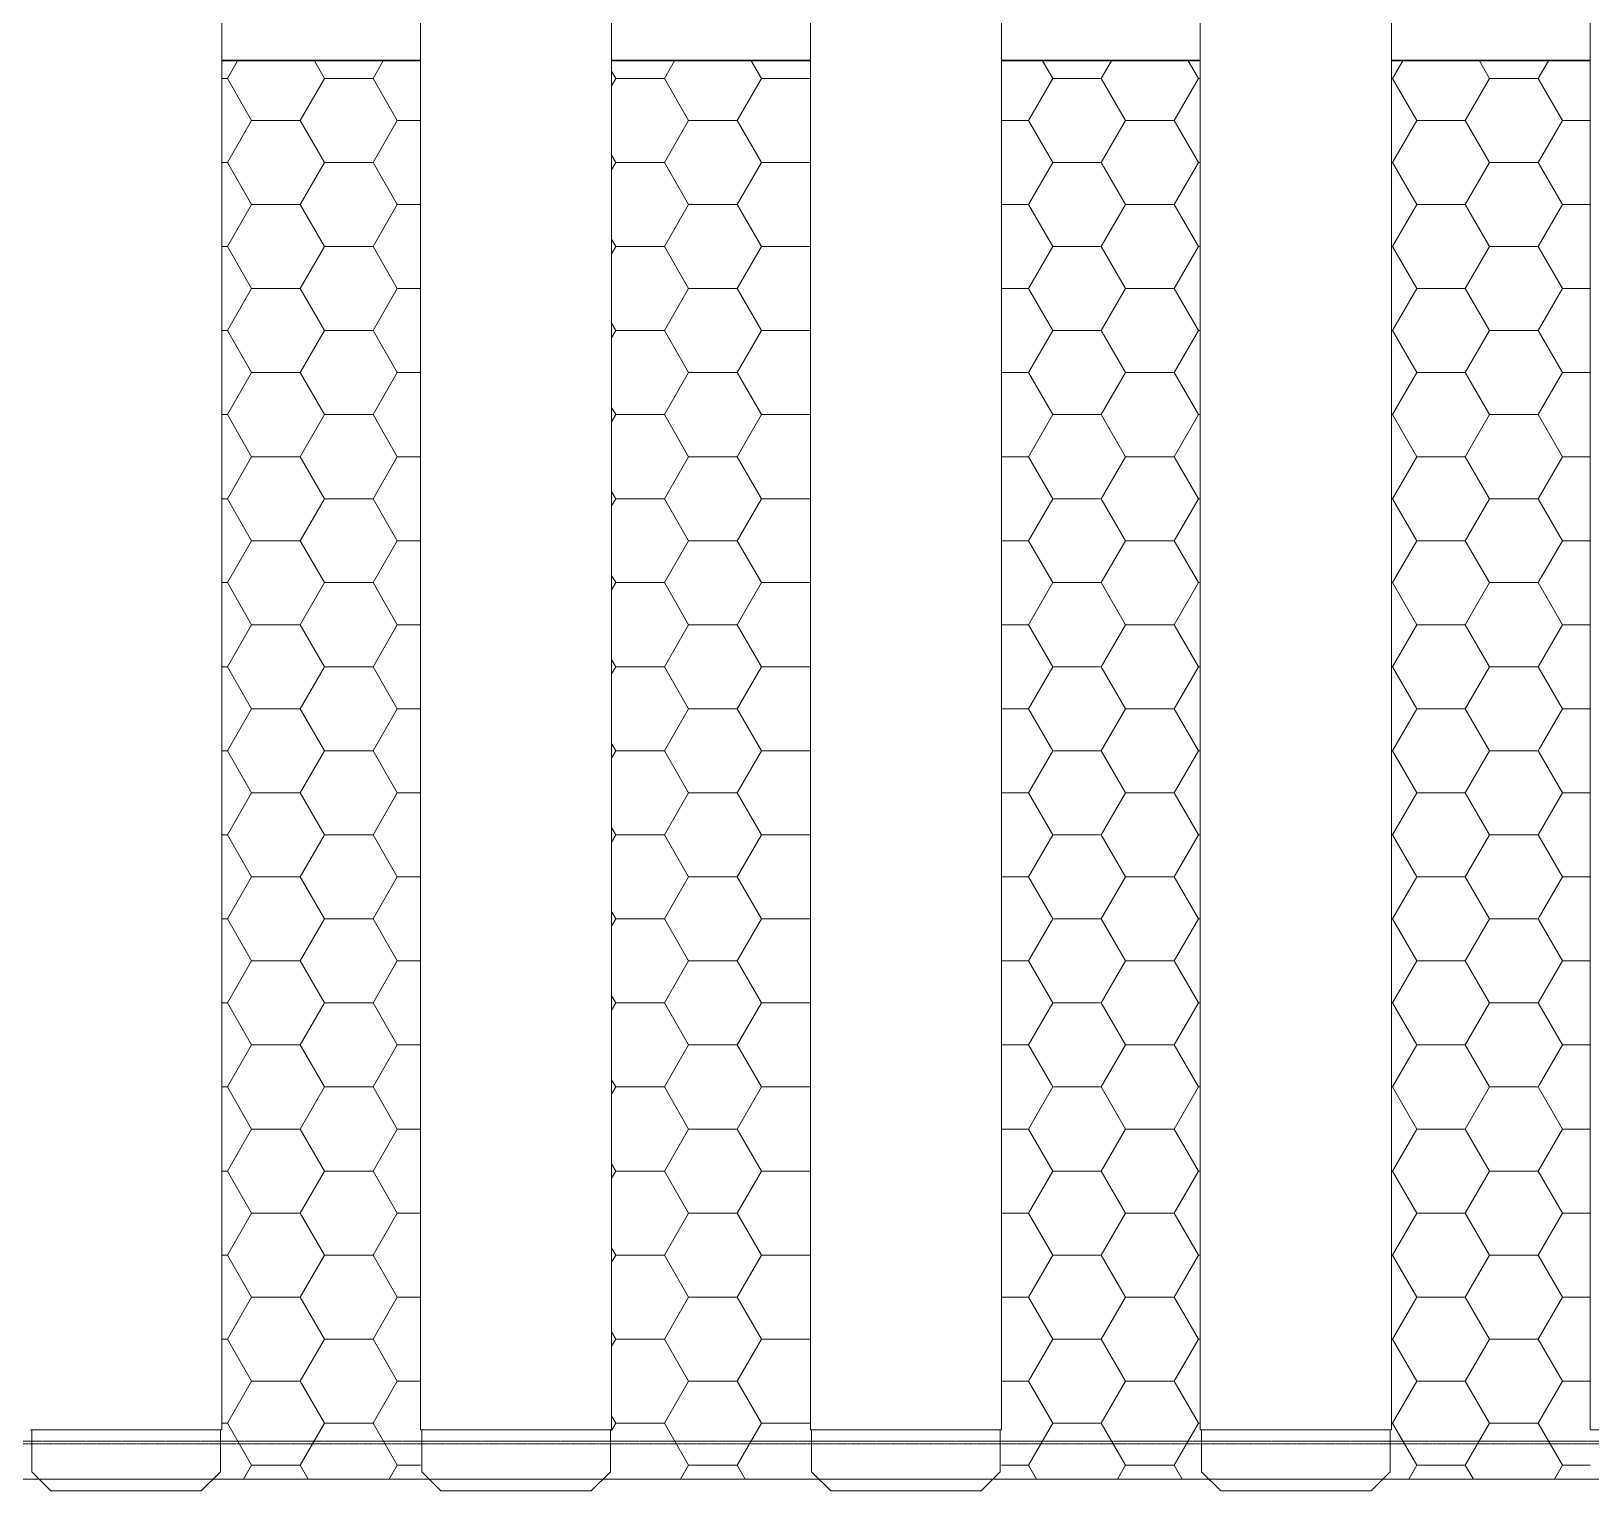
# Model space of a CAD drawing. Header units: millimetres. Extents: x -17070 to 37126, y -291348 to 36053.
# Drawn here: x 11819 to 13043, y 23361 to 24507 of the extents above; entities that cross this region are included whole.
import ezdxf

# ---------------------------------------------------------------- set-up
doc = ezdxf.new("R2010")
doc.units = ezdxf.units.MM
for name, pattern in [('CENTER', [2, 1.25, -0.25, 0.25, -0.25]), ('HIDDEN', [0.375, 0.25, -0.125]), ('HIDDENX2', [0.75, 0.5, -0.25])]:
    doc.linetypes.add(name, pattern=pattern)
doc.layers.add('center', color=1, linetype='CENTER')
doc.layers.add('HIDD', color=2, linetype='HIDDENX2')

# ---------------------------------------------------------------- blocks, each defined once
blk = doc.blocks.new('3')
at = {"lineweight": 20}
for p, q in [((11969, 23409.1), (11969, 25605.1)), ((12125, 23409.1), (12125, 25605.1)), ((12275, 23409.1), (12275, 25605.1)), ((12431, 23409.1), (12431, 25605.1)), ((12581, 23409.1), (12581, 25605.1)), ((12737, 23409.1), (12737, 25605.1)), ((12887, 23409.1), (12887, 25605.1)), ((13043, 23409.1), (13043, 25605.1)), ((11819, 23409.1), (11969, 23409.1)), ((11820, 23409.1), (11820, 23376.1)), ((11968, 23409.1), (11968, 23376.1)), ((12125, 23409.1), (12275, 23409.1)), ((12126, 23409.1), (12126, 23376.1)), ((12274, 23409.1), (12274, 23376.1)), ((12431, 23409.1), (12581, 23409.1)), ((12432, 23409.1), (12432, 23376.1)), ((12580, 23409.1), (12580, 23376.1)), ((12737, 23409.1), (12887, 23409.1)), ((12738, 23409.1), (12738, 23376.1)), ((12886, 23409.1), (12886, 23376.1)), ((13043, 23409.1), (13193, 23409.1)), ((11820, 23376.1), (11835, 23361.1)), ((11968, 23376.1), (11953, 23361.1)), ((12126, 23376.1), (12141, 23361.1)), ((12274, 23376.1), (12259, 23361.1)), ((12432, 23376.1), (12447, 23361.1)), ((12580, 23376.1), (12565, 23361.1)), ((12738, 23376.1), (12753, 23361.1)), ((12886, 23376.1), (12871, 23361.1)), ((11835, 23361.1), (11953, 23361.1)), ((12141, 23361.1), (12259, 23361.1)), ((12447, 23361.1), (12565, 23361.1)), ((12753, 23361.1), (12871, 23361.1))]:
    blk.add_line(p, q, dxfattribs=at)
at = {"color": 7, "lineweight": 20, "ltscale": 0.280701}
for p, q in [((12125, 24484.3), (11969, 24484.3)), ((12125, 24484.1), (11969, 24484.1)), ((12125, 24484), (11969, 24484)), ((12431, 24484.3), (12275, 24484.3)), ((12431, 24484.1), (12275, 24484.1)), ((12431, 24484), (12275, 24484)), ((12737, 24484.3), (12581, 24484.3)), ((12737, 24484.1), (12581, 24484.1)), ((12737, 24484), (12581, 24484)), ((13043, 24484.3), (12887, 24484.3)), ((13043, 24484.1), (12887, 24484.1)), ((13043, 24484), (12887, 24484)), ((10750.5, 23370.3), (13955.5, 23370.3))]:
    blk.add_line(p, q, dxfattribs=at)
at = {"color": 7, "linetype": 'Continuous', "lineweight": 20}
for p, q in [((11973.5, 24470.1), (11981.5, 24484)), ((12049.7, 24470.1), (12041.7, 24484)), ((12087.8, 24470.1), (12095.8, 24484)), ((12316.4, 24470.1), (12324.4, 24484)), ((12392.6, 24470.1), (12384.6, 24484)), ((12621.2, 24470.1), (12613.2, 24484)), ((12659.3, 24470.1), (12667.3, 24484)), ((12735.5, 24470.1), (12727.5, 24484)), ((12887.9, 24470.1), (12895.9, 24484)), ((12964.1, 24470.1), (12956.1, 24484)), ((13002.2, 24470.1), (13010.2, 24484)), ((11969, 24470.1), (11973.5, 24470.1)), ((11992.5, 24437.1), (11973.5, 24470.1)), ((12030.6, 24437.1), (12049.7, 24470.1)), ((12049.7, 24470.1), (12087.8, 24470.1)), ((12106.8, 24437.1), (12087.8, 24470.1)), ((12278.3, 24470.1), (12275, 24475.8)), ((12275, 24464.4), (12278.3, 24470.1)), ((12278.3, 24470.1), (12316.4, 24470.1)), ((12335.4, 24437.1), (12316.4, 24470.1)), ((12373.5, 24437.1), (12392.6, 24470.1)), ((12392.6, 24470.1), (12430.7, 24470.1)), ((12430.7, 24470.1), (12431, 24470.7)), ((12431, 24469.5), (12430.7, 24470.1)), ((12602.1, 24437.1), (12621.2, 24470.1)), ((12621.2, 24470.1), (12659.3, 24470.1)), ((12678.3, 24437.1), (12659.3, 24470.1)), ((12716.4, 24437.1), (12735.5, 24470.1)), ((12735.5, 24470.1), (12737, 24470.1)), ((12887, 24470.1), (12887.9, 24470.1)), ((12906.9, 24437.1), (12887.9, 24470.1)), ((12945, 24437.1), (12964.1, 24470.1)), ((12964.1, 24470.1), (13002.2, 24470.1)), ((13021.2, 24437.1), (13002.2, 24470.1)), ((11973.5, 24404.1), (11992.5, 24437.1)), ((11992.5, 24437.1), (12030.6, 24437.1)), ((12049.7, 24404.1), (12030.6, 24437.1)), ((12087.8, 24404.1), (12106.8, 24437.1)), ((12106.8, 24437.1), (12125, 24437.1)), ((12316.4, 24404.1), (12335.4, 24437.1)), ((12335.4, 24437.1), (12373.5, 24437.1)), ((12392.6, 24404.1), (12373.5, 24437.1)), ((12581, 24437.1), (12602.1, 24437.1)), ((12621.2, 24404.1), (12602.1, 24437.1)), ((12659.3, 24404.1), (12678.3, 24437.1)), ((12678.3, 24437.1), (12716.4, 24437.1)), ((12735.5, 24404.1), (12716.4, 24437.1)), ((12887.9, 24404.1), (12906.9, 24437.1)), ((12906.9, 24437.1), (12945, 24437.1)), ((12964.1, 24404.1), (12945, 24437.1)), ((13002.2, 24404.1), (13021.2, 24437.1)), ((13021.2, 24437.1), (13043, 24437.1)), ((12278.3, 24404.1), (12275, 24409.8)), ((11969, 24404.1), (11973.5, 24404.1)), ((11992.5, 24371.1), (11973.5, 24404.1)), ((12030.6, 24371.1), (12049.7, 24404.1)), ((12049.7, 24404.1), (12087.8, 24404.1)), ((12106.8, 24371.1), (12087.8, 24404.1)), ((12275, 24398.4), (12278.3, 24404.1)), ((12278.3, 24404.1), (12316.4, 24404.1)), ((12335.4, 24371.1), (12316.4, 24404.1)), ((12373.5, 24371.1), (12392.6, 24404.1)), ((12392.6, 24404.1), (12430.7, 24404.1)), ((12430.7, 24404.1), (12431, 24404.7)), ((12431, 24403.5), (12430.7, 24404.1)), ((12602.1, 24371.1), (12621.2, 24404.1)), ((12621.2, 24404.1), (12659.3, 24404.1)), ((12678.3, 24371.1), (12659.3, 24404.1)), ((12716.4, 24371.1), (12735.5, 24404.1)), ((12735.5, 24404.1), (12737, 24404.1)), ((12887, 24404.1), (12887.9, 24404.1)), ((12906.9, 24371.1), (12887.9, 24404.1)), ((12945, 24371.1), (12964.1, 24404.1)), ((12964.1, 24404.1), (13002.2, 24404.1)), ((13021.2, 24371.1), (13002.2, 24404.1)), ((11973.5, 24338.1), (11992.5, 24371.1)), ((11992.5, 24371.1), (12030.6, 24371.1)), ((12049.7, 24338.1), (12030.6, 24371.1)), ((12087.8, 24338.1), (12106.8, 24371.1)), ((12106.8, 24371.1), (12125, 24371.1)), ((12316.4, 24338.1), (12335.4, 24371.1)), ((12335.4, 24371.1), (12373.5, 24371.1)), ((12392.6, 24338.1), (12373.5, 24371.1)), ((12581, 24371.1), (12602.1, 24371.1)), ((12621.2, 24338.1), (12602.1, 24371.1)), ((12659.3, 24338.1), (12678.3, 24371.1)), ((12678.3, 24371.1), (12716.4, 24371.1)), ((12735.5, 24338.1), (12716.4, 24371.1)), ((12887.9, 24338.1), (12906.9, 24371.1)), ((12906.9, 24371.1), (12945, 24371.1)), ((12964.1, 24338.1), (12945, 24371.1)), ((13002.2, 24338.1), (13021.2, 24371.1)), ((13021.2, 24371.1), (13043, 24371.1)), ((11969, 24338.1), (11973.5, 24338.1)), ((11992.5, 24305.1), (11973.5, 24338.1)), ((12030.6, 24305.1), (12049.7, 24338.1)), ((12049.7, 24338.1), (12087.8, 24338.1)), ((12106.8, 24305.1), (12087.8, 24338.1)), ((12278.3, 24338.1), (12275, 24343.8)), ((12275, 24332.4), (12278.3, 24338.1)), ((12278.3, 24338.1), (12316.4, 24338.1)), ((12335.4, 24305.1), (12316.4, 24338.1)), ((12373.5, 24305.1), (12392.6, 24338.1)), ((12392.6, 24338.1), (12430.7, 24338.1)), ((12430.7, 24338.1), (12431, 24338.7)), ((12431, 24337.6), (12430.7, 24338.1)), ((12602.1, 24305.1), (12621.2, 24338.1)), ((12621.2, 24338.1), (12659.3, 24338.1)), ((12678.3, 24305.1), (12659.3, 24338.1)), ((12716.4, 24305.1), (12735.5, 24338.1)), ((12735.5, 24338.1), (12737, 24338.1)), ((12887, 24338.1), (12887.9, 24338.1)), ((12906.9, 24305.1), (12887.9, 24338.1)), ((12945, 24305.1), (12964.1, 24338.1)), ((12964.1, 24338.1), (13002.2, 24338.1)), ((13021.2, 24305.1), (13002.2, 24338.1)), ((11973.5, 24272.1), (11992.5, 24305.1)), ((11992.5, 24305.1), (12030.6, 24305.1)), ((12049.7, 24272.1), (12030.6, 24305.1)), ((12087.8, 24272.1), (12106.8, 24305.1)), ((12106.8, 24305.1), (12125, 24305.1)), ((12316.4, 24272.1), (12335.4, 24305.1)), ((12335.4, 24305.1), (12373.5, 24305.1)), ((12392.6, 24272.1), (12373.5, 24305.1)), ((12581, 24305.1), (12602.1, 24305.1)), ((12621.2, 24272.1), (12602.1, 24305.1)), ((12659.3, 24272.1), (12678.3, 24305.1)), ((12678.3, 24305.1), (12716.4, 24305.1)), ((12735.5, 24272.1), (12716.4, 24305.1)), ((12887.9, 24272.1), (12906.9, 24305.1)), ((12906.9, 24305.1), (12945, 24305.1)), ((12964.1, 24272.1), (12945, 24305.1)), ((13002.2, 24272.1), (13021.2, 24305.1)), ((13021.2, 24305.1), (13043, 24305.1)), ((11969, 24272.1), (11973.5, 24272.1)), ((11992.5, 24239.1), (11973.5, 24272.1)), ((12030.6, 24239.1), (12049.7, 24272.1)), ((12049.7, 24272.1), (12087.8, 24272.1)), ((12106.8, 24239.1), (12087.8, 24272.1)), ((12278.3, 24272.1), (12275, 24277.8)), ((12275, 24266.5), (12278.3, 24272.1)), ((12278.3, 24272.1), (12316.4, 24272.1)), ((12335.4, 24239.1), (12316.4, 24272.1)), ((12373.5, 24239.1), (12392.6, 24272.1)), ((12392.6, 24272.1), (12430.7, 24272.1)), ((12430.7, 24272.1), (12431, 24272.7)), ((12431, 24271.6), (12430.7, 24272.1)), ((12602.1, 24239.1), (12621.2, 24272.1)), ((12621.2, 24272.1), (12659.3, 24272.1)), ((12678.3, 24239.1), (12659.3, 24272.1)), ((12716.4, 24239.1), (12735.5, 24272.1)), ((12735.5, 24272.1), (12737, 24272.1)), ((12887, 24272.1), (12887.9, 24272.1)), ((12906.9, 24239.1), (12887.9, 24272.1)), ((12945, 24239.1), (12964.1, 24272.1)), ((12964.1, 24272.1), (13002.2, 24272.1)), ((13021.2, 24239.1), (13002.2, 24272.1)), ((11973.5, 24206.1), (11992.5, 24239.1)), ((11992.5, 24239.1), (12030.6, 24239.1)), ((12049.7, 24206.1), (12030.6, 24239.1)), ((12087.8, 24206.1), (12106.8, 24239.1)), ((12106.8, 24239.1), (12125, 24239.1)), ((12316.4, 24206.1), (12335.4, 24239.1)), ((12335.4, 24239.1), (12373.5, 24239.1)), ((12392.6, 24206.1), (12373.5, 24239.1)), ((12581, 24239.1), (12602.1, 24239.1)), ((12621.2, 24206.1), (12602.1, 24239.1)), ((12659.3, 24206.1), (12678.3, 24239.1)), ((12678.3, 24239.1), (12716.4, 24239.1)), ((12735.5, 24206.1), (12716.4, 24239.1)), ((12887.9, 24206.1), (12906.9, 24239.1)), ((12906.9, 24239.1), (12945, 24239.1)), ((12964.1, 24206.1), (12945, 24239.1)), ((13002.2, 24206.1), (13021.2, 24239.1)), ((13021.2, 24239.1), (13043, 24239.1)), ((12278.3, 24206.1), (12275, 24211.8)), ((11969, 24206.1), (11973.5, 24206.1)), ((11992.5, 24173.1), (11973.5, 24206.1)), ((12030.6, 24173.1), (12049.7, 24206.1)), ((12049.7, 24206.1), (12087.8, 24206.1)), ((12106.8, 24173.1), (12087.8, 24206.1)), ((12275, 24200.5), (12278.3, 24206.1)), ((12278.3, 24206.1), (12316.4, 24206.1)), ((12335.4, 24173.1), (12316.4, 24206.1)), ((12373.5, 24173.1), (12392.6, 24206.1)), ((12392.6, 24206.1), (12430.7, 24206.1)), ((12430.7, 24206.1), (12431, 24206.7)), ((12431, 24205.6), (12430.7, 24206.1)), ((12602.1, 24173.1), (12621.2, 24206.1)), ((12621.2, 24206.1), (12659.3, 24206.1)), ((12678.3, 24173.1), (12659.3, 24206.1)), ((12716.4, 24173.1), (12735.5, 24206.1)), ((12735.5, 24206.1), (12737, 24206.1)), ((12887, 24206.1), (12887.9, 24206.1)), ((12906.9, 24173.1), (12887.9, 24206.1)), ((12945, 24173.1), (12964.1, 24206.1)), ((12964.1, 24206.1), (13002.2, 24206.1)), ((13021.2, 24173.1), (13002.2, 24206.1)), ((11973.5, 24140.1), (11992.5, 24173.1)), ((11992.5, 24173.1), (12030.6, 24173.1)), ((12049.7, 24140.1), (12030.6, 24173.1)), ((12087.8, 24140.1), (12106.8, 24173.1)), ((12106.8, 24173.1), (12125, 24173.1)), ((12316.4, 24140.1), (12335.4, 24173.1)), ((12335.4, 24173.1), (12373.5, 24173.1)), ((12392.6, 24140.1), (12373.5, 24173.1)), ((12581, 24173.1), (12602.1, 24173.1)), ((12621.2, 24140.1), (12602.1, 24173.1)), ((12659.3, 24140.1), (12678.3, 24173.1)), ((12678.3, 24173.1), (12716.4, 24173.1)), ((12735.5, 24140.1), (12716.4, 24173.1)), ((12887.9, 24140.1), (12906.9, 24173.1)), ((12906.9, 24173.1), (12945, 24173.1)), ((12964.1, 24140.1), (12945, 24173.1)), ((13002.2, 24140.1), (13021.2, 24173.1)), ((13021.2, 24173.1), (13043, 24173.1)), ((11969, 24140.1), (11973.5, 24140.1)), ((11992.5, 24107.1), (11973.5, 24140.1)), ((12030.6, 24107.1), (12049.7, 24140.1)), ((12049.7, 24140.1), (12087.8, 24140.1)), ((12106.8, 24107.1), (12087.8, 24140.1)), ((12278.3, 24140.1), (12275, 24145.8)), ((12275, 24134.5), (12278.3, 24140.1)), ((12278.3, 24140.1), (12316.4, 24140.1)), ((12335.4, 24107.1), (12316.4, 24140.1)), ((12373.5, 24107.1), (12392.6, 24140.1)), ((12392.6, 24140.1), (12430.7, 24140.1)), ((12430.7, 24140.1), (12431, 24140.7)), ((12431, 24139.6), (12430.7, 24140.1)), ((12602.1, 24107.1), (12621.2, 24140.1)), ((12621.2, 24140.1), (12659.3, 24140.1)), ((12678.3, 24107.1), (12659.3, 24140.1)), ((12716.4, 24107.1), (12735.5, 24140.1)), ((12735.5, 24140.1), (12737, 24140.1)), ((12887, 24140.1), (12887.9, 24140.1)), ((12906.9, 24107.1), (12887.9, 24140.1)), ((12945, 24107.1), (12964.1, 24140.1)), ((12964.1, 24140.1), (13002.2, 24140.1)), ((13021.2, 24107.1), (13002.2, 24140.1)), ((11973.5, 24074.2), (11992.5, 24107.1)), ((11992.5, 24107.1), (12030.6, 24107.1)), ((12049.7, 24074.2), (12030.6, 24107.1)), ((12087.8, 24074.2), (12106.8, 24107.1)), ((12106.8, 24107.1), (12125, 24107.1)), ((12316.4, 24074.2), (12335.4, 24107.1)), ((12335.4, 24107.1), (12373.5, 24107.1)), ((12392.6, 24074.2), (12373.5, 24107.1)), ((12581, 24107.1), (12602.1, 24107.1)), ((12621.2, 24074.2), (12602.1, 24107.1)), ((12659.3, 24074.2), (12678.3, 24107.1)), ((12678.3, 24107.1), (12716.4, 24107.1)), ((12735.5, 24074.2), (12716.4, 24107.1)), ((12887.9, 24074.2), (12906.9, 24107.1)), ((12906.9, 24107.1), (12945, 24107.1)), ((12964.1, 24074.2), (12945, 24107.1)), ((13002.2, 24074.2), (13021.2, 24107.1)), ((13021.2, 24107.1), (13043, 24107.1)), ((12278.3, 24074.2), (12275, 24079.8)), ((11969, 24074.2), (11973.5, 24074.2)), ((11992.5, 24041.2), (11973.5, 24074.2)), ((12030.6, 24041.2), (12049.7, 24074.2)), ((12049.7, 24074.2), (12087.8, 24074.2)), ((12106.8, 24041.2), (12087.8, 24074.2)), ((12275, 24068.5), (12278.3, 24074.2)), ((12278.3, 24074.2), (12316.4, 24074.2)), ((12335.4, 24041.2), (12316.4, 24074.2)), ((12373.5, 24041.2), (12392.6, 24074.2)), ((12392.6, 24074.2), (12430.7, 24074.2)), ((12430.7, 24074.2), (12431, 24074.7)), ((12431, 24073.6), (12430.7, 24074.2)), ((12602.1, 24041.2), (12621.2, 24074.2)), ((12621.2, 24074.2), (12659.3, 24074.2)), ((12678.3, 24041.2), (12659.3, 24074.2)), ((12716.4, 24041.2), (12735.5, 24074.2)), ((12735.5, 24074.2), (12737, 24074.2)), ((12887, 24074.2), (12887.9, 24074.2)), ((12906.9, 24041.2), (12887.9, 24074.2)), ((12945, 24041.2), (12964.1, 24074.2)), ((12964.1, 24074.2), (13002.2, 24074.2)), ((13021.2, 24041.2), (13002.2, 24074.2)), ((11973.5, 24008.2), (11992.5, 24041.2)), ((11992.5, 24041.2), (12030.6, 24041.2)), ((12049.7, 24008.2), (12030.6, 24041.2)), ((12087.8, 24008.2), (12106.8, 24041.2)), ((12106.8, 24041.2), (12125, 24041.2)), ((12316.4, 24008.2), (12335.4, 24041.2)), ((12335.4, 24041.2), (12373.5, 24041.2)), ((12392.6, 24008.2), (12373.5, 24041.2)), ((12581, 24041.2), (12602.1, 24041.2)), ((12621.2, 24008.2), (12602.1, 24041.2)), ((12659.3, 24008.2), (12678.3, 24041.2)), ((12678.3, 24041.2), (12716.4, 24041.2)), ((12735.5, 24008.2), (12716.4, 24041.2)), ((12887.9, 24008.2), (12906.9, 24041.2)), ((12906.9, 24041.2), (12945, 24041.2)), ((12964.1, 24008.2), (12945, 24041.2)), ((13002.2, 24008.2), (13021.2, 24041.2)), ((13021.2, 24041.2), (13043, 24041.2)), ((11969, 24008.2), (11973.5, 24008.2)), ((11992.5, 23975.2), (11973.5, 24008.2)), ((12030.6, 23975.2), (12049.7, 24008.2)), ((12049.7, 24008.2), (12087.8, 24008.2)), ((12106.8, 23975.2), (12087.8, 24008.2)), ((12278.3, 24008.2), (12275, 24013.8)), ((12275, 24002.5), (12278.3, 24008.2)), ((12278.3, 24008.2), (12316.4, 24008.2)), ((12335.4, 23975.2), (12316.4, 24008.2)), ((12373.5, 23975.2), (12392.6, 24008.2)), ((12392.6, 24008.2), (12430.7, 24008.2)), ((12430.7, 24008.2), (12431, 24008.7)), ((12431, 24007.6), (12430.7, 24008.2)), ((12602.1, 23975.2), (12621.2, 24008.2)), ((12621.2, 24008.2), (12659.3, 24008.2)), ((12678.3, 23975.2), (12659.3, 24008.2)), ((12716.4, 23975.2), (12735.5, 24008.2)), ((12735.5, 24008.2), (12737, 24008.2)), ((12887, 24008.2), (12887.9, 24008.2)), ((12906.9, 23975.2), (12887.9, 24008.2)), ((12945, 23975.2), (12964.1, 24008.2)), ((12964.1, 24008.2), (13002.2, 24008.2)), ((13021.2, 23975.2), (13002.2, 24008.2)), ((11973.5, 23942.2), (11992.5, 23975.2)), ((11992.5, 23975.2), (12030.6, 23975.2)), ((12049.7, 23942.2), (12030.6, 23975.2)), ((12087.8, 23942.2), (12106.8, 23975.2)), ((12106.8, 23975.2), (12125, 23975.2)), ((12316.4, 23942.2), (12335.4, 23975.2)), ((12335.4, 23975.2), (12373.5, 23975.2)), ((12392.6, 23942.2), (12373.5, 23975.2)), ((12581, 23975.2), (12602.1, 23975.2)), ((12621.2, 23942.2), (12602.1, 23975.2)), ((12659.3, 23942.2), (12678.3, 23975.2)), ((12678.3, 23975.2), (12716.4, 23975.2)), ((12735.5, 23942.2), (12716.4, 23975.2)), ((12887.9, 23942.2), (12906.9, 23975.2)), ((12906.9, 23975.2), (12945, 23975.2)), ((12964.1, 23942.2), (12945, 23975.2)), ((13002.2, 23942.2), (13021.2, 23975.2)), ((13021.2, 23975.2), (13043, 23975.2)), ((11969, 23942.2), (11973.5, 23942.2)), ((11992.5, 23909.2), (11973.5, 23942.2)), ((12030.6, 23909.2), (12049.7, 23942.2)), ((12049.7, 23942.2), (12087.8, 23942.2)), ((12106.8, 23909.2), (12087.8, 23942.2)), ((12278.3, 23942.2), (12275, 23947.8)), ((12275, 23936.5), (12278.3, 23942.2)), ((12278.3, 23942.2), (12316.4, 23942.2)), ((12335.4, 23909.2), (12316.4, 23942.2)), ((12373.5, 23909.2), (12392.6, 23942.2)), ((12392.6, 23942.2), (12430.7, 23942.2)), ((12430.7, 23942.2), (12431, 23942.7)), ((12431, 23941.6), (12430.7, 23942.2)), ((12602.1, 23909.2), (12621.2, 23942.2)), ((12621.2, 23942.2), (12659.3, 23942.2)), ((12678.3, 23909.2), (12659.3, 23942.2)), ((12716.4, 23909.2), (12735.5, 23942.2)), ((12735.5, 23942.2), (12737, 23942.2)), ((12887, 23942.2), (12887.9, 23942.2)), ((12906.9, 23909.2), (12887.9, 23942.2)), ((12945, 23909.2), (12964.1, 23942.2)), ((12964.1, 23942.2), (13002.2, 23942.2)), ((13021.2, 23909.2), (13002.2, 23942.2)), ((11973.5, 23876.2), (11992.5, 23909.2)), ((11992.5, 23909.2), (12030.6, 23909.2)), ((12049.7, 23876.2), (12030.6, 23909.2)), ((12087.8, 23876.2), (12106.8, 23909.2)), ((12106.8, 23909.2), (12125, 23909.2)), ((12316.4, 23876.2), (12335.4, 23909.2)), ((12335.4, 23909.2), (12373.5, 23909.2)), ((12392.6, 23876.2), (12373.5, 23909.2)), ((12581, 23909.2), (12602.1, 23909.2)), ((12621.2, 23876.2), (12602.1, 23909.2)), ((12659.3, 23876.2), (12678.3, 23909.2)), ((12678.3, 23909.2), (12716.4, 23909.2)), ((12735.5, 23876.2), (12716.4, 23909.2)), ((12887.9, 23876.2), (12906.9, 23909.2)), ((12906.9, 23909.2), (12945, 23909.2)), ((12964.1, 23876.2), (12945, 23909.2)), ((13002.2, 23876.2), (13021.2, 23909.2)), ((13021.2, 23909.2), (13043, 23909.2)), ((12278.3, 23876.2), (12275, 23881.9)), ((11969, 23876.2), (11973.5, 23876.2)), ((11992.5, 23843.2), (11973.5, 23876.2)), ((12030.6, 23843.2), (12049.7, 23876.2)), ((12049.7, 23876.2), (12087.8, 23876.2)), ((12106.8, 23843.2), (12087.8, 23876.2)), ((12275, 23870.5), (12278.3, 23876.2)), ((12278.3, 23876.2), (12316.4, 23876.2)), ((12335.4, 23843.2), (12316.4, 23876.2)), ((12373.5, 23843.2), (12392.6, 23876.2)), ((12392.6, 23876.2), (12430.7, 23876.2)), ((12430.7, 23876.2), (12431, 23876.7)), ((12431, 23875.6), (12430.7, 23876.2)), ((12602.1, 23843.2), (12621.2, 23876.2)), ((12621.2, 23876.2), (12659.3, 23876.2)), ((12678.3, 23843.2), (12659.3, 23876.2)), ((12716.4, 23843.2), (12735.5, 23876.2)), ((12735.5, 23876.2), (12737, 23876.2)), ((12887, 23876.2), (12887.9, 23876.2)), ((12906.9, 23843.2), (12887.9, 23876.2)), ((12945, 23843.2), (12964.1, 23876.2)), ((12964.1, 23876.2), (13002.2, 23876.2)), ((13021.2, 23843.2), (13002.2, 23876.2)), ((11973.5, 23810.2), (11992.5, 23843.2)), ((11992.5, 23843.2), (12030.6, 23843.2)), ((12049.7, 23810.2), (12030.6, 23843.2)), ((12087.8, 23810.2), (12106.8, 23843.2)), ((12106.8, 23843.2), (12125, 23843.2)), ((12316.4, 23810.2), (12335.4, 23843.2)), ((12335.4, 23843.2), (12373.5, 23843.2)), ((12392.6, 23810.2), (12373.5, 23843.2)), ((12581, 23843.2), (12602.1, 23843.2)), ((12621.2, 23810.2), (12602.1, 23843.2)), ((12659.3, 23810.2), (12678.3, 23843.2)), ((12678.3, 23843.2), (12716.4, 23843.2)), ((12735.5, 23810.2), (12716.4, 23843.2)), ((12887.9, 23810.2), (12906.9, 23843.2)), ((12906.9, 23843.2), (12945, 23843.2)), ((12964.1, 23810.2), (12945, 23843.2)), ((13002.2, 23810.2), (13021.2, 23843.2)), ((13021.2, 23843.2), (13043, 23843.2)), ((11969, 23810.2), (11973.5, 23810.2)), ((11992.5, 23777.2), (11973.5, 23810.2)), ((12030.6, 23777.2), (12049.7, 23810.2)), ((12049.7, 23810.2), (12087.8, 23810.2)), ((12106.8, 23777.2), (12087.8, 23810.2)), ((12278.3, 23810.2), (12275, 23815.9)), ((12275, 23804.5), (12278.3, 23810.2)), ((12278.3, 23810.2), (12316.4, 23810.2)), ((12335.4, 23777.2), (12316.4, 23810.2)), ((12373.5, 23777.2), (12392.6, 23810.2)), ((12392.6, 23810.2), (12430.7, 23810.2)), ((12430.7, 23810.2), (12431, 23810.8)), ((12431, 23809.6), (12430.7, 23810.2)), ((12602.1, 23777.2), (12621.2, 23810.2)), ((12621.2, 23810.2), (12659.3, 23810.2)), ((12678.3, 23777.2), (12659.3, 23810.2)), ((12716.4, 23777.2), (12735.5, 23810.2)), ((12735.5, 23810.2), (12737, 23810.2)), ((12887, 23810.2), (12887.9, 23810.2)), ((12906.9, 23777.2), (12887.9, 23810.2)), ((12945, 23777.2), (12964.1, 23810.2)), ((12964.1, 23810.2), (13002.2, 23810.2)), ((13021.2, 23777.2), (13002.2, 23810.2)), ((11973.5, 23744.2), (11992.5, 23777.2)), ((11992.5, 23777.2), (12030.6, 23777.2)), ((12049.7, 23744.2), (12030.6, 23777.2)), ((12087.8, 23744.2), (12106.8, 23777.2)), ((12106.8, 23777.2), (12125, 23777.2)), ((12316.4, 23744.2), (12335.4, 23777.2)), ((12335.4, 23777.2), (12373.5, 23777.2)), ((12392.6, 23744.2), (12373.5, 23777.2)), ((12581, 23777.2), (12602.1, 23777.2)), ((12621.2, 23744.2), (12602.1, 23777.2)), ((12659.3, 23744.2), (12678.3, 23777.2)), ((12678.3, 23777.2), (12716.4, 23777.2)), ((12735.5, 23744.2), (12716.4, 23777.2)), ((12887.9, 23744.2), (12906.9, 23777.2)), ((12906.9, 23777.2), (12945, 23777.2)), ((12964.1, 23744.2), (12945, 23777.2)), ((13002.2, 23744.2), (13021.2, 23777.2)), ((13021.2, 23777.2), (13043, 23777.2)), ((12278.3, 23744.2), (12275, 23749.9)), ((11969, 23744.2), (11973.5, 23744.2)), ((11992.5, 23711.2), (11973.5, 23744.2)), ((12030.6, 23711.2), (12049.7, 23744.2)), ((12049.7, 23744.2), (12087.8, 23744.2)), ((12106.8, 23711.2), (12087.8, 23744.2)), ((12275, 23738.5), (12278.3, 23744.2)), ((12278.3, 23744.2), (12316.4, 23744.2)), ((12335.4, 23711.2), (12316.4, 23744.2)), ((12373.5, 23711.2), (12392.6, 23744.2)), ((12392.6, 23744.2), (12430.7, 23744.2)), ((12430.7, 23744.2), (12431, 23744.8)), ((12431, 23743.6), (12430.7, 23744.2)), ((12602.1, 23711.2), (12621.2, 23744.2)), ((12621.2, 23744.2), (12659.3, 23744.2)), ((12678.3, 23711.2), (12659.3, 23744.2)), ((12716.4, 23711.2), (12735.5, 23744.2)), ((12735.5, 23744.2), (12737, 23744.2)), ((12887, 23744.2), (12887.9, 23744.2)), ((12906.9, 23711.2), (12887.9, 23744.2)), ((12945, 23711.2), (12964.1, 23744.2)), ((12964.1, 23744.2), (13002.2, 23744.2)), ((13021.2, 23711.2), (13002.2, 23744.2)), ((11973.5, 23678.2), (11992.5, 23711.2)), ((11992.5, 23711.2), (12030.6, 23711.2)), ((12049.7, 23678.2), (12030.6, 23711.2)), ((12087.8, 23678.2), (12106.8, 23711.2)), ((12106.8, 23711.2), (12125, 23711.2)), ((12316.4, 23678.2), (12335.4, 23711.2)), ((12335.4, 23711.2), (12373.5, 23711.2)), ((12392.6, 23678.2), (12373.5, 23711.2)), ((12581, 23711.2), (12602.1, 23711.2)), ((12621.2, 23678.2), (12602.1, 23711.2)), ((12659.3, 23678.2), (12678.3, 23711.2)), ((12678.3, 23711.2), (12716.4, 23711.2)), ((12735.5, 23678.2), (12716.4, 23711.2)), ((12887.9, 23678.2), (12906.9, 23711.2)), ((12906.9, 23711.2), (12945, 23711.2)), ((12964.1, 23678.2), (12945, 23711.2)), ((13002.2, 23678.2), (13021.2, 23711.2)), ((13021.2, 23711.2), (13043, 23711.2)), ((11969, 23678.2), (11973.5, 23678.2)), ((11992.5, 23645.2), (11973.5, 23678.2)), ((12030.6, 23645.2), (12049.7, 23678.2)), ((12049.7, 23678.2), (12087.8, 23678.2)), ((12106.8, 23645.2), (12087.8, 23678.2)), ((12278.3, 23678.2), (12275, 23683.9)), ((12275, 23672.5), (12278.3, 23678.2)), ((12278.3, 23678.2), (12316.4, 23678.2)), ((12335.4, 23645.2), (12316.4, 23678.2)), ((12373.5, 23645.2), (12392.6, 23678.2)), ((12392.6, 23678.2), (12430.7, 23678.2)), ((12430.7, 23678.2), (12431, 23678.8)), ((12431, 23677.6), (12430.7, 23678.2)), ((12602.1, 23645.2), (12621.2, 23678.2)), ((12621.2, 23678.2), (12659.3, 23678.2)), ((12678.3, 23645.2), (12659.3, 23678.2)), ((12716.4, 23645.2), (12735.5, 23678.2)), ((12735.5, 23678.2), (12737, 23678.2)), ((12887, 23678.2), (12887.9, 23678.2)), ((12906.9, 23645.2), (12887.9, 23678.2)), ((12945, 23645.2), (12964.1, 23678.2)), ((12964.1, 23678.2), (13002.2, 23678.2)), ((13021.2, 23645.2), (13002.2, 23678.2)), ((11973.5, 23612.2), (11992.5, 23645.2)), ((11992.5, 23645.2), (12030.6, 23645.2)), ((12049.7, 23612.2), (12030.6, 23645.2)), ((12087.8, 23612.2), (12106.8, 23645.2)), ((12106.8, 23645.2), (12125, 23645.2)), ((12316.4, 23612.2), (12335.4, 23645.2)), ((12335.4, 23645.2), (12373.5, 23645.2)), ((12392.6, 23612.2), (12373.5, 23645.2)), ((12581, 23645.2), (12602.1, 23645.2)), ((12621.2, 23612.2), (12602.1, 23645.2)), ((12659.3, 23612.2), (12678.3, 23645.2)), ((12678.3, 23645.2), (12716.4, 23645.2)), ((12735.5, 23612.2), (12716.4, 23645.2)), ((12887.9, 23612.2), (12906.9, 23645.2)), ((12906.9, 23645.2), (12945, 23645.2)), ((12964.1, 23612.2), (12945, 23645.2)), ((13002.2, 23612.2), (13021.2, 23645.2)), ((13021.2, 23645.2), (13043, 23645.2)), ((11969, 23612.2), (11973.5, 23612.2)), ((11992.5, 23579.2), (11973.5, 23612.2)), ((12030.6, 23579.2), (12049.7, 23612.2)), ((12049.7, 23612.2), (12087.8, 23612.2)), ((12106.8, 23579.2), (12087.8, 23612.2)), ((12278.3, 23612.2), (12275, 23617.9)), ((12275, 23606.5), (12278.3, 23612.2)), ((12278.3, 23612.2), (12316.4, 23612.2)), ((12335.4, 23579.2), (12316.4, 23612.2)), ((12373.5, 23579.2), (12392.6, 23612.2)), ((12392.6, 23612.2), (12430.7, 23612.2)), ((12430.7, 23612.2), (12431, 23612.8)), ((12431, 23611.7), (12430.7, 23612.2)), ((12602.1, 23579.2), (12621.2, 23612.2)), ((12621.2, 23612.2), (12659.3, 23612.2)), ((12678.3, 23579.2), (12659.3, 23612.2)), ((12716.4, 23579.2), (12735.5, 23612.2)), ((12735.5, 23612.2), (12737, 23612.2)), ((12887, 23612.2), (12887.9, 23612.2)), ((12906.9, 23579.2), (12887.9, 23612.2)), ((12945, 23579.2), (12964.1, 23612.2)), ((12964.1, 23612.2), (13002.2, 23612.2)), ((13021.2, 23579.2), (13002.2, 23612.2)), ((11973.5, 23546.2), (11992.5, 23579.2)), ((11992.5, 23579.2), (12030.6, 23579.2)), ((12049.7, 23546.2), (12030.6, 23579.2)), ((12087.8, 23546.2), (12106.8, 23579.2)), ((12106.8, 23579.2), (12125, 23579.2)), ((12316.4, 23546.2), (12335.4, 23579.2)), ((12335.4, 23579.2), (12373.5, 23579.2)), ((12392.6, 23546.2), (12373.5, 23579.2)), ((12581, 23579.2), (12602.1, 23579.2)), ((12621.2, 23546.2), (12602.1, 23579.2)), ((12659.3, 23546.2), (12678.3, 23579.2)), ((12678.3, 23579.2), (12716.4, 23579.2)), ((12735.5, 23546.2), (12716.4, 23579.2)), ((12887.9, 23546.2), (12906.9, 23579.2)), ((12906.9, 23579.2), (12945, 23579.2)), ((12964.1, 23546.2), (12945, 23579.2)), ((13002.2, 23546.2), (13021.2, 23579.2)), ((13021.2, 23579.2), (13043, 23579.2)), ((12278.3, 23546.2), (12275, 23551.9)), ((11969, 23546.2), (11973.5, 23546.2)), ((11992.5, 23513.2), (11973.5, 23546.2)), ((12030.6, 23513.2), (12049.7, 23546.2)), ((12049.7, 23546.2), (12087.8, 23546.2)), ((12106.8, 23513.2), (12087.8, 23546.2)), ((12275, 23540.6), (12278.3, 23546.2)), ((12278.3, 23546.2), (12316.4, 23546.2)), ((12335.4, 23513.2), (12316.4, 23546.2)), ((12373.5, 23513.2), (12392.6, 23546.2)), ((12392.6, 23546.2), (12430.7, 23546.2)), ((12430.7, 23546.2), (12431, 23546.8)), ((12431, 23545.7), (12430.7, 23546.2)), ((12602.1, 23513.2), (12621.2, 23546.2)), ((12621.2, 23546.2), (12659.3, 23546.2)), ((12678.3, 23513.2), (12659.3, 23546.2)), ((12716.4, 23513.2), (12735.5, 23546.2)), ((12735.5, 23546.2), (12737, 23546.2)), ((12887, 23546.2), (12887.9, 23546.2)), ((12906.9, 23513.2), (12887.9, 23546.2)), ((12945, 23513.2), (12964.1, 23546.2)), ((12964.1, 23546.2), (13002.2, 23546.2)), ((13021.2, 23513.2), (13002.2, 23546.2)), ((11973.5, 23480.2), (11992.5, 23513.2)), ((11992.5, 23513.2), (12030.6, 23513.2)), ((12049.7, 23480.2), (12030.6, 23513.2)), ((12087.8, 23480.2), (12106.8, 23513.2)), ((12106.8, 23513.2), (12125, 23513.2)), ((12316.4, 23480.2), (12335.4, 23513.2)), ((12335.4, 23513.2), (12373.5, 23513.2)), ((12392.6, 23480.2), (12373.5, 23513.2)), ((12581, 23513.2), (12602.1, 23513.2)), ((12621.2, 23480.2), (12602.1, 23513.2)), ((12659.3, 23480.2), (12678.3, 23513.2)), ((12678.3, 23513.2), (12716.4, 23513.2)), ((12735.5, 23480.2), (12716.4, 23513.2)), ((12887.9, 23480.2), (12906.9, 23513.2)), ((12906.9, 23513.2), (12945, 23513.2)), ((12964.1, 23480.2), (12945, 23513.2)), ((13002.2, 23480.2), (13021.2, 23513.2)), ((13021.2, 23513.2), (13043, 23513.2)), ((11969, 23480.2), (11973.5, 23480.2)), ((11992.5, 23447.2), (11973.5, 23480.2)), ((12030.6, 23447.2), (12049.7, 23480.2)), ((12049.7, 23480.2), (12087.8, 23480.2)), ((12106.8, 23447.2), (12087.8, 23480.2)), ((12278.3, 23480.2), (12275, 23485.9)), ((12275, 23474.6), (12278.3, 23480.2)), ((12278.3, 23480.2), (12316.4, 23480.2)), ((12335.4, 23447.2), (12316.4, 23480.2)), ((12373.5, 23447.2), (12392.6, 23480.2)), ((12392.6, 23480.2), (12430.7, 23480.2)), ((12430.7, 23480.2), (12431, 23480.8)), ((12431, 23479.7), (12430.7, 23480.2)), ((12602.1, 23447.2), (12621.2, 23480.2)), ((12621.2, 23480.2), (12659.3, 23480.2)), ((12678.3, 23447.2), (12659.3, 23480.2)), ((12716.4, 23447.2), (12735.5, 23480.2)), ((12735.5, 23480.2), (12737, 23480.2)), ((12887, 23480.2), (12887.9, 23480.2)), ((12906.9, 23447.2), (12887.9, 23480.2)), ((12945, 23447.2), (12964.1, 23480.2)), ((12964.1, 23480.2), (13002.2, 23480.2)), ((13021.2, 23447.2), (13002.2, 23480.2)), ((11973.5, 23414.2), (11992.5, 23447.2)), ((11992.5, 23447.2), (12030.6, 23447.2)), ((12049.7, 23414.2), (12030.6, 23447.2)), ((12087.8, 23414.2), (12106.8, 23447.2)), ((12106.8, 23447.2), (12125, 23447.2)), ((12316.4, 23414.2), (12335.4, 23447.2)), ((12335.4, 23447.2), (12373.5, 23447.2)), ((12392.6, 23414.2), (12373.5, 23447.2)), ((12581, 23447.2), (12602.1, 23447.2)), ((12621.2, 23414.2), (12602.1, 23447.2)), ((12659.3, 23414.2), (12678.3, 23447.2)), ((12678.3, 23447.2), (12716.4, 23447.2)), ((12735.5, 23414.2), (12716.4, 23447.2)), ((12887.9, 23414.2), (12906.9, 23447.2)), ((12906.9, 23447.2), (12945, 23447.2)), ((12964.1, 23414.2), (12945, 23447.2)), ((13002.2, 23414.2), (13021.2, 23447.2)), ((13021.2, 23447.2), (13043, 23447.2)), ((12278.3, 23414.2), (12275, 23419.9)), ((11969, 23414.2), (11973.5, 23414.2)), ((11992.5, 23381.2), (11973.5, 23414.2)), ((12030.6, 23381.2), (12049.7, 23414.2)), ((12049.7, 23414.2), (12087.8, 23414.2)), ((12106.8, 23381.2), (12087.8, 23414.2)), ((12275, 23408.6), (12278.3, 23414.2)), ((12278.3, 23414.2), (12316.4, 23414.2)), ((12335.4, 23381.2), (12316.4, 23414.2)), ((12373.5, 23381.2), (12392.6, 23414.2)), ((12392.6, 23414.2), (12430.7, 23414.2)), ((12430.7, 23414.2), (12431, 23414.8)), ((12431, 23413.7), (12430.7, 23414.2)), ((12602.1, 23381.2), (12621.2, 23414.2)), ((12621.2, 23414.2), (12659.3, 23414.2)), ((12678.3, 23381.2), (12659.3, 23414.2)), ((12716.4, 23381.2), (12735.5, 23414.2)), ((12735.5, 23414.2), (12737, 23414.2)), ((12887, 23414.2), (12887.9, 23414.2)), ((12906.9, 23381.2), (12887.9, 23414.2)), ((12945, 23381.2), (12964.1, 23414.2)), ((12964.1, 23414.2), (13002.2, 23414.2)), ((13021.2, 23381.2), (13002.2, 23414.2)), ((11986.2, 23370.3), (11992.5, 23381.2)), ((11992.5, 23381.2), (12030.6, 23381.2)), ((12036.9, 23370.3), (12030.6, 23381.2)), ((12100.5, 23370.3), (12106.8, 23381.2)), ((12106.8, 23381.2), (12125, 23381.2)), ((12329.1, 23370.3), (12335.4, 23381.2)), ((12335.4, 23381.2), (12373.5, 23381.2)), ((12379.8, 23370.3), (12373.5, 23381.2)), ((12581, 23381.2), (12602.1, 23381.2)), ((12608.4, 23370.3), (12602.1, 23381.2)), ((12672, 23370.3), (12678.3, 23381.2)), ((12678.3, 23381.2), (12716.4, 23381.2)), ((12722.7, 23370.3), (12716.4, 23381.2)), ((12900.6, 23370.3), (12906.9, 23381.2)), ((12906.9, 23381.2), (12945, 23381.2)), ((12951.3, 23370.3), (12945, 23381.2)), ((13014.9, 23370.3), (13021.2, 23381.2)), ((13021.2, 23381.2), (13043, 23381.2))]:
    blk.add_line(p, q, dxfattribs=at)
at = {"color": 0, "lineweight": 20}
for points in [[(13805, 24484), (13957.4, 24484), (13959.4, 23370.3), (10750.5, 23370.3), (10748.5, 24484), (10901, 24484)], [(11969, 24484), (12125, 24484)], [(12275, 24484), (12431, 24484)], [(12581, 24484), (12737, 24484)], [(12887, 24484), (13043, 24484)]]:
    blk.add_lwpolyline(points, dxfattribs=at)
at = {"layer": 'center', "lineweight": 20}
blk.add_line((10703, 23400.1), (14003, 23400.1), dxfattribs=at)
at = {"layer": 'HIDD', "linetype": 'HIDDEN', "lineweight": 20}
blk.add_line((10705, 23398.1), (14001, 23398.1), dxfattribs=at)

msp = doc.modelspace()

# ---------------------------------------------------------------- block references
msp.add_blockref('3', (0, 0))

doc.saveas('drawing.dxf')
